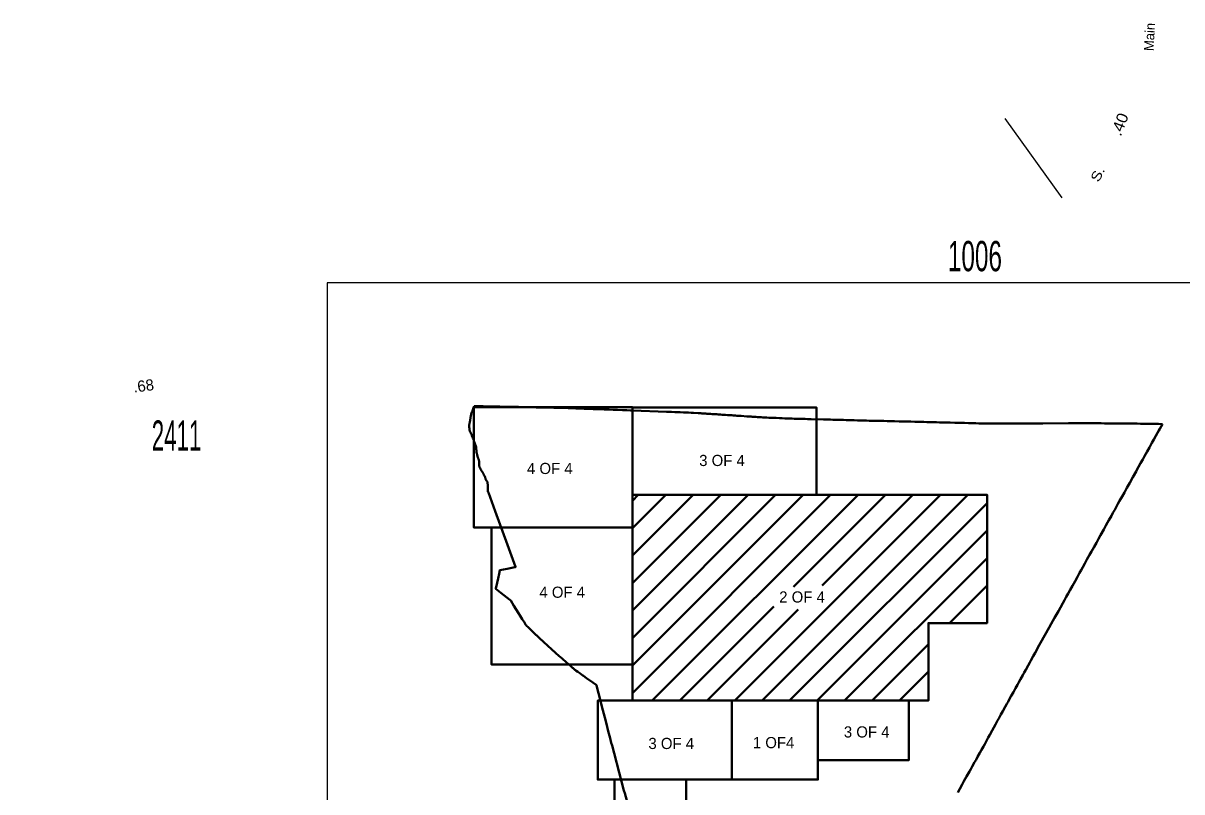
# Model space of a CAD drawing. Extents: x 417052 to 534607, y 147602 to 383566.
# Drawn here: x 500493 to 512423, y 225872 to 233784 of the extents above; entities that cross this region are included whole.
import ezdxf
from ezdxf.enums import TextEntityAlignment as Align

# ---------------------------------------------------------------- set-up
doc = ezdxf.new("R2010")
doc.units = 0
doc.header["$LTSCALE"] = 48
for name, color, linetype, lineweight in [('20', 7, 'Continuous', 40), ('23', 7, 'Continuous', 25), ('31', 7, 'Continuous', 25), ('40', 7, 'Continuous', 13), ('63', 7, 'Continuous', 25)]:
    doc.layers.add(name, color=color, linetype=linetype, lineweight=lineweight)
doc.layers.add('37', color=7, linetype='Continuous')

msp = doc.modelspace()

# ---------------------------------------------------------------- linework, layer by layer
at = {"layer": '20'}
for p, q in [((512195.54, 229607.28), (512224.05, 229657.81)), ((506765.67, 226889.28), (508806.73, 228930.35)), ((506765.67, 227172.13), (508523.89, 228930.35)), ((506765.67, 227454.97), (508241.04, 228930.35)), ((506765.67, 227737.81), (507958.2, 228930.35)), ((506765.67, 228020.66), (507675.36, 228930.35)), ((506765.67, 228303.5), (507392.52, 228930.35)), ((506765.67, 228586.06), (507109.96, 228930.35)), ((506765.67, 228868.9), (506827.11, 228930.35)), ((506970.98, 226811.75), (509089.57, 228930.35)), ((507819.51, 226811.75), (509938.1, 228930.35)), ((508102.35, 226811.75), (510220.94, 228930.35)), ((508385.19, 226811.75), (510417.84, 228844.4)), ((508423.35, 227981.29), (509372.41, 228930.35)), ((508721.4, 227996.48), (509655.26, 228930.35)), ((508668.04, 226811.75), (510417.84, 228561.56)), ((508950.88, 226811.75), (510417.84, 228278.71)), ((510031.38, 227609.42), (510417.84, 227995.87)), ((507253.82, 226811.75), (508220.82, 227778.75)), ((507536.66, 226811.75), (508473, 227748.09)), ((509233.72, 226811.75), (509814.46, 227392.49)), ((509516.56, 226811.75), (509811.08, 227106.27))]:
    msp.add_line(p, q, dxfattribs=at)
at = {"layer": '20', "lineweight": 25}
msp.add_lwpolyline([(474833.32, 264134.38), (518708.88, 264135.56), (518708.88, 231112.32), (503624.39, 231112.32), (503624.39, 211170.74), (498454.14, 211170.74)], dxfattribs=at)
at = {"layer": '20'}
for points in [[(505137.19, 229843.27), (505131.34, 229827.87), (505125.61, 229813.65), (505118.83, 229795.73), (505116.16, 229788.86), (505114.01, 229783.64), (505111.87, 229779), (505109.94, 229774.65), (505108.49, 229770.67), (505107.36, 229767.28), (505106.62, 229764.66), (505105.98, 229761.75), (505105.21, 229756.69), (505104.65, 229753.1), (505103.05, 229745.91), (505101.71, 229737.06), (505100.74, 229732.39), (505099.97, 229727.73), (505098.91, 229723.17), (505097.72, 229717.48)], [(505137.19, 229843.27), (505161.76, 229842.79), (505228.92, 229841.3), (505299.4, 229839.93), (505345.41, 229838.95), (505363.05, 229838.51)], [(505363.05, 229838.51), (505402.63, 229837.65), (505447.76, 229836.68), (505488.51, 229835.79), (505523.59, 229835.11), (505552.36, 229834.45), (505592.42, 229833.68), (505630.17, 229832.86)], [(505630.17, 229832.86), (505655.35, 229832.16), (505694.06, 229831.62), (505732.48, 229830.8), (505775.76, 229829.88), (505802.28, 229829.44), (505814.56, 229829.03)], [(505814.56, 229829.03), (505839.91, 229828.52), (505877.55, 229827.89), (505913.61, 229827.12), (505955.84, 229826.5), (505997.08, 229825.83), (506026.72, 229825.14), (506062.31, 229824.07), (506104.98, 229822.28), (506146.41, 229820.63), (506183.06, 229819.33), (506198.27, 229818.88)], [(506198.27, 229818.88), (506221.08, 229817.81), (506269.51, 229816.04), (506312.39, 229814.26), (506360.95, 229812.67), (506406.66, 229810.85), (506473.83, 229808.48), (506525.58, 229806.73), (506567.2, 229805.07), (506612.22, 229803.35), (506665.25, 229801.5), (506708.43, 229800.1), (506747.33, 229798.58), (506771.1, 229797.79)], [(506771.1, 229797.79), (507116.25, 229784.77), (507170.23, 229782.32), (507204.16, 229781.46), (507231.55, 229780.52), (507257.28, 229779.2), (507293.82, 229777.54), (507320.72, 229776.4), (507343.54, 229775.93), (507371.8, 229774.49), (507395.09, 229773.7), (507443.64, 229770.56)], [(507886.84, 229741.07), (507876.91, 229741.74), (507859.97, 229743.03), (507843.03, 229744.2), (507827.14, 229745.37), (507804.84, 229747.05), (507790.71, 229747.78), (507767.24, 229749.28), (507746.98, 229750.52), (507725.45, 229752.08), (507710.05, 229752.93), (507691.36, 229754.16), (507672.16, 229755.28), (507649.08, 229756.67), (507634.19, 229758.11), (507613.53, 229759.36), (507601.27, 229760.07), (507586.07, 229761.21), (507570.57, 229762.18), (507558.89, 229762.97), (507545.94, 229763.99), (507533.85, 229764.6), (507522.38, 229765.49), (507510.39, 229766.27), (507496.56, 229767.02), (507482.52, 229767.76), (507471.71, 229768.64), (507460.81, 229769.23), (507450.96, 229769.89), (507443.64, 229770.56)], [(505091.16, 229588.44), (505089.46, 229593.47), (505089.04, 229595.62), (505088.36, 229599.35), (505088.09, 229603.26), (505087.6, 229610.11), (505087.27, 229615.59), (505086.65, 229621.08), (505086.63, 229623.52), (505086.51, 229626.06), (505086.5, 229632.7), (505086.66, 229637.86), (505086.91, 229643.23), (505086.89, 229649.08), (505087.17, 229652.3), (505087.38, 229656), (505087.69, 229659.9), (505088.06, 229662.22), (505089.11, 229664.92), (505090.59, 229668.88), (505091.38, 229672.47), (505092.26, 229676.15), (505093.47, 229680.31), (505094.08, 229684.79), (505094.71, 229689.65), (505095.45, 229694.9), (505095.96, 229699.09), (505096.99, 229704.52), (505097.02, 229708.62), (505097.72, 229712.6), (505098, 229715.61), (505098.07, 229717.48)], [(508081.17, 229728.22), (508069.96, 229728.91), (508053.21, 229730.2), (508035.88, 229731.28), (508022.44, 229732.11), (508010.35, 229732.9), (507998.38, 229733.62), (507988.44, 229734.37), (507975.88, 229735.47), (507963.5, 229736.1), (507951.81, 229736.69), (507944.7, 229737.2), (507886.84, 229741.07)], [(508081.17, 229728.22), (508091.4, 229727.46), (508110.77, 229726.03), (508128.51, 229725.12), (508149.84, 229724.26), (508171.1, 229723.48), (508195.94, 229722.55), (508222.56, 229721.48), (508246.61, 229720.47), (508279.56, 229718.91), (508309.27, 229717.59), (508335.78, 229716.72), (508361.31, 229715.68), (508385.39, 229714.37), (508409.83, 229713.62), (508432.45, 229712.93), (508461.7, 229712.4), (508493.17, 229711.45), (508519.21, 229710.99), (508544.94, 229710.02), (508567.55, 229709.42), (508586.84, 229708.6), (508607.99, 229708.11)], [(508607.99, 229708.11), (508735, 229705.34), (508757.72, 229704.54), (508781.11, 229703.93), (508806.45, 229703.27), (508830.92, 229702.35), (508856.37, 229701.99), (508881.7, 229701.53), (508910.96, 229700.72), (508941.36, 229699.98), (508967.87, 229699.3), (508990.87, 229698.59), (509017.28, 229697.53), (509048.48, 229696.97), (509085.33, 229695.92), (509113.68, 229695.22), (509136.99, 229694.8), (509153.07, 229694.41), (509177.63, 229693.87), (509205.11, 229692.78), (509240.2, 229692.14), (509256.98, 229692.13)], [(509798.49, 229678.45), (509768.35, 229679.17), (509721.33, 229680.38), (509673.83, 229681.48), (509633.84, 229682.71), (509586.53, 229683.81), (509550.73, 229684.6), (509514.25, 229685.29), (509464.99, 229686.71), (509427.13, 229687.62), (509390.95, 229688.61), (509354.47, 229689.59), (509314.58, 229690.62), (509275.07, 229691.84), (509256.98, 229692.13)], [(510333.05, 229665.23), (510303.19, 229665.95), (510265.25, 229666.86), (510228.19, 229667.66), (510184.68, 229668.82), (510137.46, 229669.92), (510085.47, 229670.99), (510037.97, 229672.29), (510000.81, 229673.19), (509966.08, 229674.17), (509928.81, 229675.06), (509896.23, 229675.81), (509860.73, 229676.69), (509817.13, 229678.05), (509798.49, 229678.45)], [(510993.67, 229662.04), (510968.4, 229662.02), (510940.49, 229662.04), (510912.3, 229662.06), (510880.59, 229662.22), (510835.99, 229662.32), (510802.63, 229662.3), (510765.74, 229662.31), (510730.62, 229662.5), (510690.91, 229662.55), (510650.61, 229662.61), (510612.76, 229662.44), (510571.67, 229662.31), (510532.16, 229662.65), (510492.46, 229662.7), (510450.02, 229663.16), (510412.45, 229663.39), (510333.05, 229665.23)], [(510993.67, 229662.04), (511257.73, 229665.57), (511257.82, 229665.47), (511294.4, 229665.91), (511294.7, 229666.11), (511331.86, 229666.23), (511369.12, 229666.77), (511406.28, 229667.19), (511443.54, 229667.13), (511479.91, 229666.79), (511516.87, 229666.54), (511554.13, 229666.29), (511591.67, 229665.74), (511628.63, 229665.19), (511665.98, 229665.04), (511702.64, 229664.7), (511739.41, 229664.15), (511778.12, 229663.87), (511814.59, 229663.54), (511851.94, 229663.18), (511888.81, 229662.74), (511925.56, 229662.19), (511963.11, 229662.04), (511999.28, 229661.21), (512023.38, 229661.5)], [(512023.38, 229661.5), (512110.06, 229659.87), (512147.7, 229659.23), (512184.55, 229658.58), (512224.05, 229657.81)], [(505189.17, 229259.49), (505189.53, 229261.73), (505189.51, 229264.56), (505189.33, 229268.37), (505188.58, 229272.59), (505187.48, 229278.19), (505185.78, 229283.51), (505184.34, 229287.95), (505183.65, 229290.9), (505182.31, 229295.13), (505180.26, 229301.84), (505178.55, 229306.66), (505176.41, 229313.46), (505174.9, 229318.68), (505172.94, 229325.19), (505171.7, 229329.41), (505170.62, 229332.47), (505169.21, 229337.39), (505168.22, 229340.64), (505167.56, 229344.47), (505166.37, 229347.35), (505164.87, 229352.65), (505163.71, 229356.49), (505163.47, 229358.35), (505162.85, 229360.52), (505162.45, 229363.37), (505161.95, 229366.31), (505161.43, 229368.57), (505161.2, 229370.53), (505161.24, 229372.19), (505160.62, 229377.58), (505160.33, 229381.1), (505160.18, 229385.6), (505160.06, 229388.33), (505159.81, 229389.9), (505159.36, 229391.28), (505158.62, 229392.67), (505157.89, 229394.05), (505157.51, 229394.84), (505158.04, 229396.29), (505158.76, 229397.35), (505158.98, 229398.13), (505159.03, 229400.08), (505158.99, 229401.84), (505158.75, 229403.89), (505158.83, 229406.23), (505158.22, 229412.29), (505157.92, 229415.23), (505157.46, 229419.54), (505157.13, 229422), (505156.21, 229426.9), (505155.35, 229430.83), (505154.92, 229432.89), (505153.56, 229436.45), (505152.41, 229440.29), (505149.23, 229448.78), (505147.76, 229451.95), (505145.39, 229457.59), (505144.28, 229459.57), (505143.08, 229461.55), (505142.34, 229463.33), (505141.33, 229465.51), (505140.25, 229468.47), (505138.37, 229474.19), (505136.89, 229477.17), (505135.92, 229480.6), (505134.15, 229483.2), (505133.12, 229484.79), (505132.48, 229485.98), (505132.1, 229486.68), (505131.75, 229488.25), (505132.2, 229490.09), (505132.43, 229491.54), (505132.29, 229493.02), (505131.56, 229495.18), (505130.47, 229497.86), (505129.36, 229499.93), (505127.44, 229504.28), (505125.87, 229507.46), (505124.78, 229509.73), (505122.97, 229515.07), (505121.88, 229517.53), (505120.07, 229522.37), (505118.52, 229525.93), (505117.18, 229530.46), (505114.65, 229537.46), (505112.74, 229542.21), (505110.92, 229546.56), (505109.19, 229550.9), (505108.48, 229553.27), (505107.58, 229555.63), (505105.63, 229559.3), (505103.87, 229562.19), (505101.9, 229565.38), (505099.97, 229569.33), (505098.11, 229572.21), (505096.36, 229575.88), (505095.27, 229578.65), (505093.09, 229584.18), (505091.89, 229586.56), (505091.16, 229588.44)], [(512195.12, 229607.29), (512186.33, 229592.08), (512171.95, 229565.93), (512155.46, 229536.88), (512134.28, 229498.35), (512115.09, 229463.1), (512115.38, 229463.09), (512088.82, 229416.63), (512066.25, 229376.34), (512038.57, 229326.97), (512020.38, 229293.95), (511998.1, 229253.67), (511978.31, 229217.74), (511964.82, 229193.34)], [(505283.88, 228954.37), (505282.67, 228956.26), (505279.23, 228965.44), (505278.33, 228968), (505277.69, 228969.97), (505277.64, 228971.34), (505277.21, 228973.21), (505277.2, 228975.75), (505276.96, 228978), (505276.93, 228980.25), (505277.1, 228982.58), (505277.26, 228985.02), (505277.3, 228989.41), (505277.33, 228994), (505277.4, 228996.44), (505277.69, 228999.36), (505277.84, 229001.6), (505277.9, 229003.45), (505277.87, 229005.7), (505277.85, 229008.72), (505277.76, 229012.14), (505277.41, 229017.03), (505277.01, 229019.88), (505276.64, 229026.92), (505276.51, 229029.46), (505276.23, 229036.5), (505276.09, 229038.55), (505276.07, 229040.89), (505275.67, 229043.84), (505275.29, 229047.75), (505274.89, 229050.69), (505274.59, 229054.01), (505274.18, 229056.56), (505273.85, 229058.62), (505272.69, 229062.37), (505271.32, 229065.43), (505268.95, 229067.56), (505268.71, 229069.91), (505266.94, 229072.59), (505264.03, 229076.39), (505262.24, 229078.59), (505259.88, 229081.3), (505257.9, 229083.7), (505256.87, 229085.19), (505256.03, 229086.78), (505255.49, 229087.97), (505254.59, 229090.54), (505253.35, 229094.96), (505252.72, 229096.55), (505252.13, 229099.87), (505250.54, 229105.68), (505250.05, 229108.83), (505249.53, 229111.28), (505248.92, 229113.35), (505248.19, 229115.62), (505247.21, 229118.67), (505246.1, 229120.65), (505244.81, 229123.13), (505242.84, 229126.02), (505240.52, 229129.8), (505238.64, 229132.79), (505237.34, 229134.87), (505234.76, 229140.03), (505232.36, 229144.68), (505230.42, 229148.26), (505228.65, 229151.24), (505226.49, 229154.52), (505224.55, 229158), (505221.84, 229162.08), (505220.55, 229164.75), (505218.78, 229167.44), (505216.08, 229171.82), (505214.41, 229174.89), (505213.11, 229177.08), (505211.14, 229179.87), (505208.91, 229183.65), (505206.78, 229187.51), (505205, 229190.2), (505202.13, 229195.27), (505200.94, 229198.04), (505197.97, 229203.4), (505195.95, 229207.46), (505194.83, 229209.54), (505194.02, 229211.71), (505193.3, 229213.69), (505192.5, 229216.44), (505191.6, 229219.2), (505190.52, 229222.17), (505190.01, 229224.23), (505188.56, 229228.47), (505188.25, 229230.82), (505187.98, 229232.4), (505187.85, 229234.35), (505187.79, 229238.84), (505187.76, 229241.18), (505188.06, 229244.89), (505188.25, 229248.2), (505188.54, 229251.32), (505188.92, 229253.93), (505189, 229256.86), (505189.17, 229259.49)], [(511964.82, 229193.34), (511951.84, 229170.39), (511919.06, 229111.33), (511886.4, 229053.24), (511858.62, 229003.08), (511831.34, 228953.4), (511808.16, 228911.57), (511782.89, 228866.65), (511766, 228836.63), (511750.32, 228808.46), (511732.24, 228776.12), (511714.45, 228744.36), (511697.57, 228713.85), (511672.39, 228668.54), (511659.59, 228644.81)], [(505592.79, 227712.6), (505546.32, 227788.08), (505513.61, 227840.7), (505503.89, 227848.4), (505412.78, 227919.45), (505359.84, 227961.14), (505358.5, 227962.15), (505359.42, 227966.91), (505372.36, 228022.16), (505383.45, 228068.1), (505394.19, 228114.64), (505402.8, 228152.35), (505477.71, 228168.09), (505555.56, 228184.33), (505563.61, 228185.94), (505562.88, 228187.82), (505479.96, 228415.37), (505353.47, 228761.47), (505283.83, 228952.42), (505283.88, 228954.37)], [(511659.59, 228644.81), (511641.22, 228612.19), (511619.24, 228572.98), (511587.27, 228515.75), (511565.18, 228476.05), (511544.28, 228436.92), (511519.82, 228393.64), (511493.74, 228347.08), (511473.56, 228311.06), (511446.88, 228262.84), (511425.39, 228223.81), (511404.21, 228185.75), (511386.03, 228152.84), (511371.04, 228126.01)], [(511371.04, 228126.01), (511348.86, 228086.61), (511324.67, 228041.77), (511296.72, 227993.56), (511274.03, 227952.51), (511252.56, 227914.17), (511233.17, 227879.3), (511214.79, 227846), (511197.2, 227814.44), (511172.54, 227770.48), (511151.75, 227732.71), (511132.17, 227697.46), (511112.49, 227662.32), (511095.2, 227631.53), (511077.62, 227600.06), (511057.73, 227563.94), (510968.27, 227404.92)], [(505592.79, 227712.6), (505594.14, 227710.76), (505611.19, 227683.67), (505632.23, 227649.79), (505646.79, 227626.45), (505650.22, 227620.94), (505653.94, 227614.93), (505658.98, 227606.85), (505667.17, 227593.46), (505668.78, 227590.7), (505670.5, 227588.14), (505672.03, 227586.36), (505680.3, 227578.33), (505687.98, 227570.9), (505706.83, 227552.66), (505742.01, 227518.96), (505762.1, 227499.44), (505773.34, 227488.34), (505774.98, 227486.48)], [(506530.08, 226449.85), (506517.72, 226497.28), (506498.12, 226572.95), (506481.38, 226638.31), (506452.74, 226750.43), (506434.16, 226822.86), (506417.12, 226888.43), (506396.33, 226967.82), (506395.78, 226970.46), (506392.98, 226972.46), (506358.86, 226996.84), (506294.55, 227042.82), (506262.25, 227065.62), (506255.7, 227070.32), (506243.66, 227079.31), (506224.56, 227092.6), (506203.07, 227108.09), (506187.25, 227119.39), (506178.96, 227125.49), (506172.89, 227129.59), (506171.64, 227130.59), (506169.71, 227132.28), (506165.86, 227135.46), (506162.89, 227138.34), (506155.01, 227145.41), (506149.23, 227150.29), (506135.78, 227162.32), (506121.27, 227175.36), (506087.61, 227205.01), (506041.86, 227245.69), (506010.13, 227273.84), (505979.37, 227300.91), (505929.68, 227345.18), (505900.56, 227371.23), (505846.82, 227418.6), (505811.85, 227451.29), (505777.87, 227484.46), (505775.66, 227486.45)], [(510968.27, 227404.92), (510955.24, 227380.71), (510913.13, 227303.47), (510893.69, 227267.74), (510869.65, 227224.38), (510858.02, 227203.08), (510841.09, 227172.59), (510815.84, 227126.81), (510801.42, 227101.55), (510786.28, 227073.66), (510762.44, 227031.08), (510746.01, 227000.98), (510730.59, 226973.68), (510711.35, 226939.13), (510689.12, 226899.55), (510667.78, 226861.01), (510649.35, 226828.21), (510633.81, 226799.65), (510622.09, 226778.65), (510604.16, 226746.32), (510579.21, 226701.31), (510560.87, 226667.61), (510539.33, 226628.7), (510526.98, 226605.37), (510505.45, 226566.16), (510471.67, 226504.5), (510446.82, 226459.78), (510430.69, 226430.75), (510415.66, 226403.26), (510393.42, 226363.57), (510379.78, 226338.01), (510360.25, 226303.66), (510343.04, 226273.37), (510320.4, 226232.71), (510304.36, 226203.38), (510289.15, 226176.76), (510265.6, 226134.18), (510249.28, 226105.24), (510235.85, 226081.04), (510207.69, 226029.84), (510193.47, 226005.07), (510180.45, 225981.54), (510162.41, 225948.33), (510137.97, 225904.19), (510117.01, 225865.77)], [(506549.31, 226375.65), (506536.22, 226426.22), (506530.08, 226449.85)], [(506549.31, 226375.65), (506556.57, 226348.89), (506578.13, 226268.6), (506630.39, 226070.7), (506679.48, 225887.4), (506687.65, 225857.01), (506697.26, 225820.26), (506718.18, 225741.65), (506724.14, 225719), (506728.55, 225702.93), (506743.29, 225646.18), (506765.85, 225561), (506766.49, 225558.64), (506767.94, 225557.65), (506856.89, 225503.35), (506924, 225462.19), (506981.17, 225426.88), (507053.02, 225382.92), (507117.54, 225343.77), (507197.88, 225294.39), (507277.35, 225245.52), (507368.7, 225189.03)]]:
    msp.add_lwpolyline(points, dxfattribs=at)
for points in [[(506765.67, 228593.99), (505133.22, 228593.99), (505133.22, 229832.85), (506765.67, 229832.85)], [(508660.94, 228930.35), (506765.67, 228930.35), (506765.67, 229828.92), (508660.94, 229828.92)], [(506765.67, 226811.75), (506765.67, 228930.35), (510417.84, 228930.35), (510417.84, 227609.42), (509814.46, 227609.42), (509814.46, 226811.75)], [(506765.67, 228592.27), (505316.38, 228592.27), (505316.38, 227181.76), (506765.67, 227181.76)], [(507791.11, 225998.5), (506409.14, 225998.5), (506409.14, 226811.75), (507791.11, 226811.75)], [(507791.11, 225998.5), (508675.94, 225998.5), (508675.94, 226811.75), (507791.11, 226811.75)], [(508675.94, 226811.75), (509611.54, 226811.75), (509611.54, 226197.93), (508675.94, 226197.93)], [(506583.37, 225998.5), (507320.26, 225998.5), (507320.26, 225221.04), (506583.37, 225221.04)]]:
    msp.add_lwpolyline(points, close=True, dxfattribs=at)
at = {"layer": '31'}
msp.add_line((511190.63, 231985.59), (510602.97, 232802.69), dxfattribs=at)
at = {"layer": '63'}
msp.add_lwpolyline([(474833.32, 264134.38), (518708.88, 264135.56), (518708.88, 231112.32), (503624.39, 231112.32), (503624.39, 211170.74), (498454.14, 211170.74)], dxfattribs=at)

# ---------------------------------------------------------------- texts
at = {"layer": '20'}
for s, p in [('3 OF 4', (507688.98, 229225.72)), ('4 OF 4', (505915.79, 229143.43)), ('4 OF 4', (506043.56, 227869.48)), ('2 OF 4', (508512.94, 227820.55)), ('3 OF 4', (509178.43, 226431.47)), ('3 OF 4', (507166.09, 226312.88)), ('1 OF4', (508220.16, 226321.61))]:
    msp.add_text(s, height=115, rotation=0.001, dxfattribs=at).set_placement(p, align=Align.CENTER)
at = {"layer": '23'}
for s, width, p in [('1006', 0.6, (510293.04, 231230.81)), ('2411', 0.55, (502072.46, 229383.24))]:
    msp.add_text(s, height=312, dxfattribs=dict(at, width=width)).set_placement(p, align=Align.CENTER)
at = {"layer": '37'}
msp.add_text('Main', height=100, rotation=86.697, dxfattribs=at).set_placement((512140.12, 233639.74), align=Align.CENTER)
at = {"layer": '37', "width": 1.2}
msp.add_text('S.', height=100, rotation=63.419, dxfattribs=at).set_placement((511601.63, 232208.58), align=Align.CENTER)
at = {"layer": '40', "width": 1.1}
msp.add_text('.40', height=115, rotation=68.876, dxfattribs=at).set_placement((511836.19, 232721.86), align=Align.CENTER)
at = {"layer": '40'}
msp.add_text('.68', height=115, rotation=7.539, dxfattribs=at).set_placement((501740.46, 229994.73), align=Align.CENTER)

doc.saveas('drawing.dxf')
